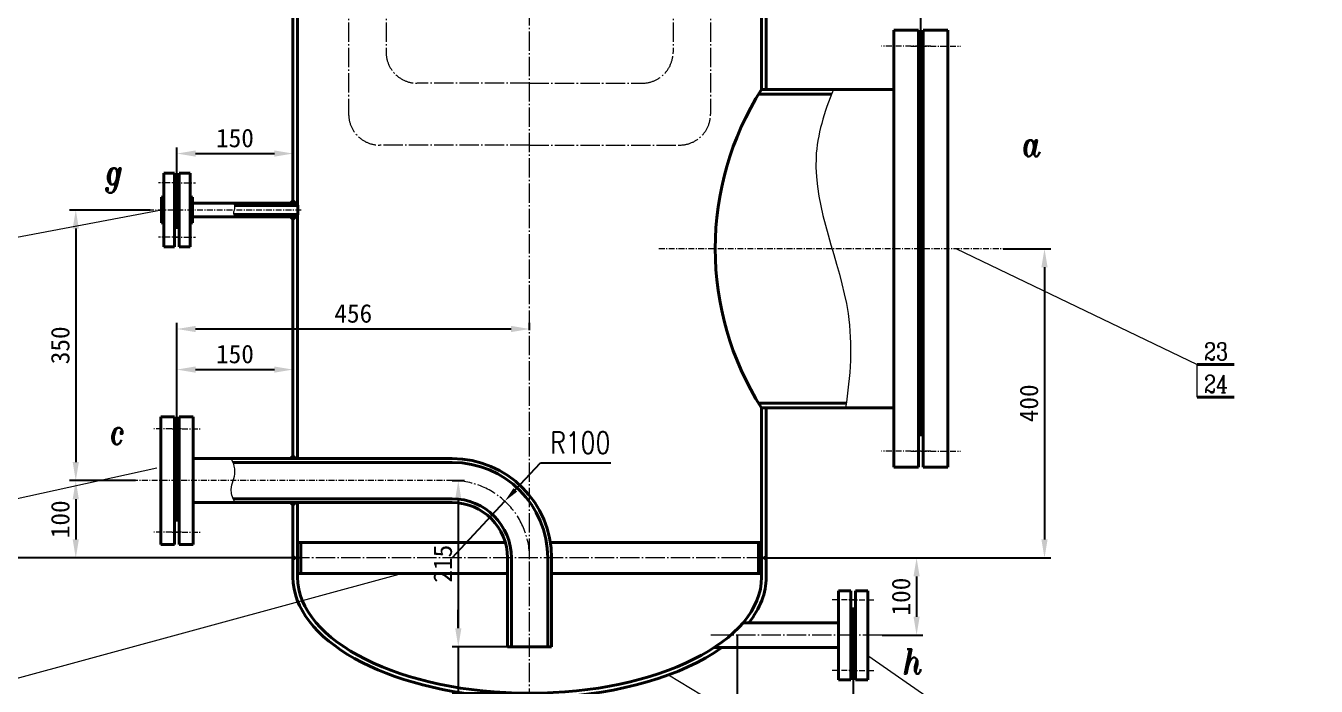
# Model space of a CAD drawing. Extents: x 371 to 12807, y -1551 to 3910.
# Drawn here: x 7091 to 8760, y 820 to 1674 of the extents above; entities that cross this region are included whole.
import ezdxf
from ezdxf.enums import TextEntityAlignment as Align

# ---------------------------------------------------------------- set-up
doc = ezdxf.new("R2010")
doc.units = 0
doc.header["$LTSCALE"] = 10
doc.header["$PDMODE"] = 1
doc.linetypes.add('ZXX-L', pattern=[3.28, 2.5, -0.3, 0.18, -0.3])
doc.linetypes.add('ZXX-S', pattern=[1.27, 0.75, -0.2, 0.12, -0.2])
doc.layers.get('Defpoints').update_dxf_attribs({"linetype": 'CONTINUOUS'})
doc.layers.add('7标注层', color=4, linetype='CONTINUOUS')
for name, color, linetype, lineweight in [('A 粗实线', 1, 'CONTINUOUS', 40), ('B 细实线', 7, 'CONTINUOUS', 18), ('C 文 字', 2, 'CONTINUOUS', 20), ('D 短中心线', 3, 'ZXX-S', 18), ('E 长中心线', 3, 'ZXX-L', 18)]:
    doc.layers.add(name, color=color, linetype=linetype, lineweight=lineweight)
doc.styles.add('ITALICT', font='ITALICT.shx', dxfattribs={"width": 0.7})
doc.styles.add('ROMANC', font='romanc', dxfattribs={"width": 0.7, "height": 6})
doc.styles.get("Standard").update_dxf_attribs({"font": 'SIMFANG.TTF'})
doc.styles.add('TH_GBDIM', font='romans.shx', dxfattribs={"width": 0.8, "bigfont": 'gbcbig.shx'})
doc.dimstyles.new('TH_GBDIM', dxfattribs={"dimscale": 8, "dimtxt": 3.5, "dimasz": 2.5, "dimexe": 2, "dimexo": 0, "dimgap": 1.5, "dimtad": 1, "dimtih": 1, "dimtoh": 1, "dimdec": 1, "dimzin": 0, "dimdsep": 46, "dimtxsty": 'TH_GBDIM', "dimcen": 2.5, "dimclrd": 130, "dimclre": 130, "dimclrt": 3, "dimadec": 0, "dimazin": 2, "dimtfac": 0.714286, "dimtdec": 1, "dimtmove": 0, "dimatfit": 3, "dimfxl": 0, "dimtolj": 1, "dimtzin": 0, "dimlwd": -1, "dimlwe": -1, "dimarcsym": 0})
doc.dimstyles.new('通用标注4.0', dxfattribs={"dimscale": 8, "dimtxt": 3, "dimasz": 3, "dimexe": 1, "dimexo": 0, "dimgap": 1, "dimtad": 1, "dimdec": 0, "dimzin": 0, "dimdsep": 46, "dimtxsty": 'Standard', "dimcen": 0, "dimadec": 0, "dimazin": 0, "dimtfac": 0.375, "dimtdec": 0, "dimtmove": 2, "dimatfit": 3, "dimfxl": 0, "dimtzin": 0, "dimarcsym": 0})

# ---------------------------------------------------------------- blocks, each defined once
blk = doc.blocks.new('*D47')
at = {"layer": 'C 文 字', "color": 0, "lineweight": -2}
for p, q in [((7325.9, 2685.7), (7069.1, 2685.7)), ((7077.1, 2661.7), (7077.1, 1009.7)), ((7446.8, 985.7), (7069.1, 985.7))]:
    blk.add_line(p, q, dxfattribs=at)
at = {"layer": 'C 文 字', "color": 0}
for points in [[(7073.1, 2661.7), (7081.1, 2661.7), (7077.1, 2685.7)], [(7073.1, 1009.7), (7081.1, 1009.7), (7077.1, 985.7)]]:
    blk.add_solid(points, dxfattribs=at)
at = {"layer": 'Defpoints', "color": 0}
for p in [(7325.9, 2685.7), (7077.1, 985.7), (7446.8, 985.7)]:
    blk.add_point(p, dxfattribs=at)
at = {"layer": 'C 文 字', "color": 0, "insert": (7057.1, 1835.7), "char_height": 24, "attachment_point": 5, "rotation": 90}
blk.add_mtext('1700', dxfattribs=at)
blk = doc.blocks.new('*D48')
at = {"layer": 'C 文 字', "color": 0, "lineweight": -2}
for p, q in [((7531.8, 3067.7), (7000, 3067.7)), ((7008, 3043.7), (7008, 680.2)), ((7691.8, 656.2), (7000, 656.2))]:
    blk.add_line(p, q, dxfattribs=at)
at = {"layer": 'C 文 字', "color": 0}
for points in [[(7004, 3043.7), (7012, 3043.7), (7008, 3067.7)], [(7004, 680.2), (7012, 680.2), (7008, 656.2)]]:
    blk.add_solid(points, dxfattribs=at)
at = {"layer": 'Defpoints', "color": 0}
for p in [(7531.8, 3067.7), (7008, 656.2), (7691.8, 656.2)]:
    blk.add_point(p, dxfattribs=at)
at = {"layer": 'C 文 字', "color": 0, "insert": (6988, 1861.9), "char_height": 24, "attachment_point": 5, "rotation": 90}
blk.add_mtext('2411', dxfattribs=at)
blk = doc.blocks.new('*D50')
at = {"layer": 'C 文 字', "color": 0, "lineweight": -2}
for p, q in [((7252.1, 1435.7), (7148, 1435.7)), ((7156, 1411.7), (7156, 1109.7)), ((7233.1, 1085.7), (7148, 1085.7))]:
    blk.add_line(p, q, dxfattribs=at)
at = {"layer": 'C 文 字', "color": 0}
for points in [[(7152, 1411.7), (7160, 1411.7), (7156, 1435.7)], [(7152, 1109.7), (7160, 1109.7), (7156, 1085.7)]]:
    blk.add_solid(points, dxfattribs=at)
at = {"layer": 'Defpoints', "color": 0}
for p in [(7252.1, 1435.7), (7156, 1085.7), (7233.1, 1085.7)]:
    blk.add_point(p, dxfattribs=at)
at = {"layer": 'C 文 字', "color": 0, "insert": (7136, 1260.7), "char_height": 24, "attachment_point": 5, "rotation": 90}
blk.add_mtext('350', dxfattribs=at)
blk = doc.blocks.new('*D51')
at = {"layer": 'C 文 字', "color": 0, "lineweight": -2}
for p, q in [((7233.1, 1085.7), (7148, 1085.7)), ((7156, 1061.7), (7156, 1009.7)), ((7446.8, 985.7), (7148, 985.7))]:
    blk.add_line(p, q, dxfattribs=at)
at = {"layer": 'C 文 字', "color": 0}
for points in [[(7152, 1061.7), (7160, 1061.7), (7156, 1085.7)], [(7152, 1009.7), (7160, 1009.7), (7156, 985.7)]]:
    blk.add_solid(points, dxfattribs=at)
at = {"layer": 'Defpoints', "color": 0}
for p in [(7233.1, 1085.7), (7156, 985.7), (7446.8, 985.7)]:
    blk.add_point(p, dxfattribs=at)
at = {"layer": 'C 文 字', "color": 0, "insert": (7136, 1035.7), "char_height": 24, "attachment_point": 5, "rotation": 90}
blk.add_mtext('100', dxfattribs=at)
blk = doc.blocks.new('*D52')
at = {"layer": 'C 文 字', "color": 0, "lineweight": -2}
for p, q in [((7286.8, 1136.7), (7286.8, 1237.3)), ((7436.8, 1220.4), (7436.8, 1237.3)), ((7310.8, 1229.3), (7412.8, 1229.3))]:
    blk.add_line(p, q, dxfattribs=at)
at = {"layer": 'C 文 字', "color": 0}
for points in [[(7310.8, 1233.3), (7310.8, 1225.3), (7286.8, 1229.3)], [(7412.8, 1233.3), (7412.8, 1225.3), (7436.8, 1229.3)]]:
    blk.add_solid(points, dxfattribs=at)
at = {"layer": 'Defpoints', "color": 0}
for p in [(7436.8, 1229.3), (7436.8, 1220.4), (7286.8, 1136.7)]:
    blk.add_point(p, dxfattribs=at)
at = {"layer": 'C 文 字', "color": 0, "insert": (7361.8, 1249.3), "char_height": 24, "attachment_point": 5}
blk.add_mtext('150', dxfattribs=at)
blk = doc.blocks.new('*D53')
at = {"layer": 'C 文 字', "color": 0, "lineweight": -2}
for p, q in [((7650.6, 894.7), (7650.6, 918.7)), ((7714.3, 870.7), (7642.6, 870.7)), ((7650.6, 870.7), (7650.6, 810.7)), ((7742.8, 810.7), (7642.6, 810.7)), ((7650.6, 786.7), (7650.6, 762.7))]:
    blk.add_line(p, q, dxfattribs=at)
at = {"layer": 'C 文 字', "color": 0}
for points in [[(7646.6, 894.7), (7654.6, 894.7), (7650.6, 870.7)], [(7646.6, 786.7), (7654.6, 786.7), (7650.6, 810.7)]]:
    blk.add_solid(points, dxfattribs=at)
at = {"layer": 'Defpoints', "color": 0}
for p in [(7714.3, 870.7), (7650.6, 810.7), (7742.8, 810.7)]:
    blk.add_point(p, dxfattribs=at)
at = {"layer": 'C 文 字', "color": 0, "insert": (7630.6, 783.9), "char_height": 24, "attachment_point": 5, "rotation": 90}
blk.add_mtext('60', dxfattribs=at)
blk = doc.blocks.new('*D55')
at = {"layer": '7标注层', "color": 130}
for p, q in [((7724.3, 1073.7), (7756.8, 1108.8)), ((7756.8, 1108.8), (7847.7, 1108.8)), ((7642.8, 985.7), (7710.8, 1059.1))]:
    blk.add_line(p, q, dxfattribs=at)
blk.add_solid([(7721.9, 1076), (7726.8, 1071.5), (7710.8, 1059.1)], dxfattribs=at)
at = {"layer": 'Defpoints', "color": 0}
for p in [(7710.8, 1059.1), (7642.8, 985.7)]:
    blk.add_point(p, dxfattribs=at)
at = {"layer": '7标注层', "color": 3, "insert": (7808.3, 1134.8), "char_height": 28, "attachment_point": 5, "style": 'TH_GBDIM'}
blk.add_mtext('\\A1;R100{}{}', dxfattribs=at)
blk = doc.blocks.new('*D56')
at = {"layer": 'C 文 字', "color": 0, "lineweight": -2}
for p, q in [((7286.8, 1458.2), (7286.8, 1516.7)), ((7310.8, 1508.7), (7412.8, 1508.7)), ((7436.8, 1504.1), (7436.8, 1516.7))]:
    blk.add_line(p, q, dxfattribs=at)
at = {"layer": 'C 文 字', "color": 0}
for points in [[(7310.8, 1512.7), (7310.8, 1504.7), (7286.8, 1508.7)], [(7412.8, 1512.7), (7412.8, 1504.7), (7436.8, 1508.7)]]:
    blk.add_solid(points, dxfattribs=at)
at = {"layer": 'Defpoints', "color": 0}
for p in [(7436.8, 1508.7), (7436.8, 1504.1), (7286.8, 1458.2)]:
    blk.add_point(p, dxfattribs=at)
at = {"layer": 'C 文 字', "color": 0, "insert": (7361.8, 1528.7), "char_height": 24, "attachment_point": 5}
blk.add_mtext('150', dxfattribs=at)
blk = doc.blocks.new('*D71')
at = {"layer": 'C 文 字', "color": 0, "lineweight": -2}
for p, q in [((8355.3, 1385.7), (8416.6, 1385.7)), ((8408.6, 1361.7), (8408.6, 1009.7)), ((8145, 985.7), (8416.6, 985.7))]:
    blk.add_line(p, q, dxfattribs=at)
at = {"layer": 'C 文 字', "color": 0}
for points in [[(8404.6, 1361.7), (8412.6, 1361.7), (8408.6, 1385.7)], [(8404.6, 1009.7), (8412.6, 1009.7), (8408.6, 985.7)]]:
    blk.add_solid(points, dxfattribs=at)
at = {"layer": 'Defpoints', "color": 0}
for p in [(8355.3, 1385.7), (8145, 985.7), (8408.6, 985.7)]:
    blk.add_point(p, dxfattribs=at)
at = {"layer": 'C 文 字', "color": 0, "insert": (8388.6, 1185.7), "char_height": 24, "attachment_point": 5, "rotation": 90}
blk.add_mtext('400', dxfattribs=at)
blk = doc.blocks.new('*D72')
at = {"layer": 'C 文 字', "color": 0, "lineweight": -2}
for p, q in [((8038.8, 985.7), (8251.2, 985.7)), ((8243.2, 961.7), (8243.2, 909.7)), ((8198.8, 885.7), (8251.2, 885.7))]:
    blk.add_line(p, q, dxfattribs=at)
at = {"layer": 'C 文 字', "color": 0}
for points in [[(8239.2, 961.7), (8247.2, 961.7), (8243.2, 985.7)], [(8239.2, 909.7), (8247.2, 909.7), (8243.2, 885.7)]]:
    blk.add_solid(points, dxfattribs=at)
at = {"layer": 'Defpoints', "color": 0}
for p in [(8038.8, 985.7), (8198.8, 885.7), (8243.2, 885.7)]:
    blk.add_point(p, dxfattribs=at)
at = {"layer": 'C 文 字', "color": 0, "insert": (8223.2, 935.7), "char_height": 24, "attachment_point": 5, "rotation": 90}
blk.add_mtext('100', dxfattribs=at)
blk = doc.blocks.new('*D73')
at = {"layer": 'C 文 字', "color": 0, "lineweight": -2}
for p, q in [((8011.1, 885.7), (8011.1, 761.2)), ((8161.1, 851.7), (8161.1, 761.2)), ((8137.1, 769.2), (8035.1, 769.2))]:
    blk.add_line(p, q, dxfattribs=at)
at = {"layer": 'C 文 字', "color": 0}
for points in [[(8035.1, 773.2), (8035.1, 765.2), (8011.1, 769.2)], [(8137.1, 773.2), (8137.1, 765.2), (8161.1, 769.2)]]:
    blk.add_solid(points, dxfattribs=at)
at = {"layer": 'Defpoints', "color": 0}
for p in [(8011.1, 885.7), (8161.1, 851.7), (8011.1, 769.2)]:
    blk.add_point(p, dxfattribs=at)
at = {"layer": 'C 文 字', "color": 0, "insert": (8086.1, 789.2), "char_height": 24, "attachment_point": 5}
blk.add_mtext('150', dxfattribs=at)
blk = doc.blocks.new('*D74')
at = {"layer": 'C 文 字', "color": 0, "lineweight": -2}
for p, q in [((8048.8, 1785.7), (8048.8, 1742.6)), ((8248.8, 1626.7), (8248.8, 1758.6)), ((8224.8, 1750.6), (8072.8, 1750.6))]:
    blk.add_line(p, q, dxfattribs=at)
at = {"layer": 'C 文 字', "color": 0}
for points in [[(8072.8, 1754.6), (8072.8, 1746.6), (8048.8, 1750.6)], [(8224.8, 1754.6), (8224.8, 1746.6), (8248.8, 1750.6)]]:
    blk.add_solid(points, dxfattribs=at)
at = {"layer": 'Defpoints', "color": 0}
for p in [(8048.8, 1785.7), (8048.8, 1750.6), (8248.8, 1626.7)]:
    blk.add_point(p, dxfattribs=at)
at = {"layer": 'C 文 字', "color": 0, "insert": (8148.8, 1770.6), "char_height": 24, "attachment_point": 5}
blk.add_mtext('200', dxfattribs=at)
blk = doc.blocks.new('*D84')
at = {"layer": 'B 细实线', "color": 0, "lineweight": -2}
for p, q in [((7286.8, 1229.3), (7286.8, 1289.8)), ((7742.8, 1280.2), (7742.8, 1289.8)), ((7310.8, 1281.8), (7718.8, 1281.8))]:
    blk.add_line(p, q, dxfattribs=at)
at = {"layer": 'B 细实线', "color": 0}
for points in [[(7310.8, 1285.8), (7310.8, 1277.8), (7286.8, 1281.8)], [(7718.8, 1285.8), (7718.8, 1277.8), (7742.8, 1281.8)]]:
    blk.add_solid(points, dxfattribs=at)
at = {"layer": 'Defpoints', "color": 0}
for p in [(7742.8, 1281.8), (7742.8, 1280.2), (7286.8, 1229.3)]:
    blk.add_point(p, dxfattribs=at)
at = {"layer": 'B 细实线', "color": 0, "insert": (7514.8, 1301.8), "char_height": 24, "attachment_point": 5}
blk.add_mtext('456', dxfattribs=at)
blk = doc.blocks.new('*D85')
at = {"layer": 'B 细实线', "color": 0, "lineweight": -2}
for p, q in [((7642.8, 1085.7), (7658.6, 1085.7)), ((7650.6, 1061.7), (7650.6, 894.7)), ((7714.3, 870.7), (7642.6, 870.7))]:
    blk.add_line(p, q, dxfattribs=at)
at = {"layer": 'B 细实线', "color": 0}
for points in [[(7646.6, 1061.7), (7654.6, 1061.7), (7650.6, 1085.7)], [(7646.6, 894.7), (7654.6, 894.7), (7650.6, 870.7)]]:
    blk.add_solid(points, dxfattribs=at)
at = {"layer": 'Defpoints', "color": 0}
for p in [(7642.8, 1085.7), (7650.6, 870.7), (7714.3, 870.7)]:
    blk.add_point(p, dxfattribs=at)
at = {"layer": 'B 细实线', "color": 0, "insert": (7630.6, 978.2), "char_height": 24, "attachment_point": 5, "rotation": 90}
blk.add_mtext('215', dxfattribs=at)

msp = doc.modelspace()

# ---------------------------------------------------------------- linework, layer by layer
at = {"layer": 'A 粗实线'}
for p, q in [((8048.81, 1591.71), (8048.81, 2554.21)), ((7436.81, 1444.71), (7436.81, 2426.21)), ((7442.81, 1444.71), (7442.81, 2426.21)), ((8042.81, 1591.71), (8042.81, 2177.21)), ((8213.81, 1668.21), (8245.81, 1668.21)), ((8213.81, 1668.21), (8213.81, 1103.21)), ((8245.81, 1668.21), (8245.81, 1103.21)), ((8251.81, 1668.21), (8251.81, 1103.21)), ((8283.81, 1668.21), (8251.81, 1668.21)), ((8283.81, 1668.21), (8283.81, 1103.21)), ((8248.81, 1626.71), (8245.81, 1626.71)), ((8248.81, 1626.71), (8248.81, 1626.71)), ((8248.81, 1626.71), (8248.81, 1144.71)), ((8248.81, 1626.71), (8248.81, 1144.71)), ((8248.81, 1626.71), (8251.81, 1626.71)), ((8248.81, 1626.71), (8248.81, 1626.71)), ((8039.06, 1585.71), (8133.21, 1585.71)), ((8042.81, 1591.71), (8213.81, 1591.71)), ((7269.81, 1388.21), (7269.81, 1483.21)), ((7283.81, 1483.21), (7269.81, 1483.21)), ((7283.81, 1388.21), (7283.81, 1483.21)), ((7289.81, 1483.21), (7303.81, 1483.21)), ((7289.81, 1388.21), (7289.81, 1483.21)), ((7303.81, 1388.21), (7303.81, 1483.21)), ((7269.81, 1453.21), (7266.81, 1452.46)), ((7266.81, 1418.96), (7266.81, 1452.46)), ((7286.81, 1458.21), (7283.81, 1458.21)), ((7286.81, 1413.21), (7286.81, 1458.21)), ((7286.81, 1458.21), (7289.81, 1458.21)), ((7286.81, 1413.21), (7286.81, 1458.21)), ((7303.81, 1453.21), (7306.81, 1452.46)), ((7306.81, 1418.96), (7306.81, 1452.46)), ((7286.81, 1426.71), (7286.81, 1444.71)), ((7286.81, 1426.71), (7286.81, 1444.71)), ((7306.81, 1444.71), (7442.81, 1444.71)), ((7361.5, 1441.71), (7442.88, 1441.71)), ((7269.81, 1418.21), (7266.81, 1418.96)), ((7303.81, 1418.21), (7306.81, 1418.96)), ((7306.81, 1426.71), (7442.81, 1426.71)), ((7360.62, 1429.71), (7442.88, 1429.71)), ((7436.81, 1114.21), (7436.81, 1426.71)), ((7442.81, 1114.21), (7442.81, 1426.71)), ((7283.81, 1413.21), (7286.81, 1413.21)), ((7289.81, 1413.21), (7286.81, 1413.21)), ((7269.81, 1388.21), (7283.81, 1388.21)), ((7303.81, 1388.21), (7289.81, 1388.21)), ((8605.87, 1235.84), (8654.01, 1235.84)), ((8039.06, 1185.71), (8152.17, 1185.71)), ((8605.87, 1193.71), (8654.01, 1193.71)), ((7265.81, 1003.21), (7265.81, 1168.21)), ((7283.81, 1168.21), (7265.81, 1168.21)), ((7283.81, 1003.21), (7283.81, 1168.21)), ((7289.81, 1003.21), (7289.81, 1168.21)), ((7289.81, 1168.21), (7307.81, 1168.21)), ((7307.81, 1003.21), (7307.81, 1168.21)), ((8042.81, 960.71), (8042.81, 1179.71)), ((8042.81, 1179.71), (8213.81, 1179.71)), ((8048.81, 960.71), (8048.81, 1179.71)), ((7286.81, 1136.71), (7283.81, 1136.71)), ((7286.81, 1034.71), (7286.81, 1136.71)), ((7286.81, 1136.71), (7289.81, 1136.71)), ((7286.81, 1034.71), (7286.81, 1136.71)), ((8248.81, 1144.71), (8245.81, 1144.71)), ((8248.81, 1144.71), (8248.81, 1144.71)), ((8248.81, 1144.71), (8248.81, 1144.71)), ((8248.81, 1144.71), (8248.81, 1144.71)), ((8248.81, 1144.71), (8251.81, 1144.71)), ((8248.81, 1144.71), (8248.81, 1144.71)), ((7307.81, 1114.21), (7642.81, 1114.21)), ((7359.31, 1109.21), (7642.81, 1109.21)), ((8245.81, 1103.21), (8213.81, 1103.21)), ((8251.81, 1103.21), (8283.81, 1103.21)), ((7307.81, 1057.21), (7642.81, 1057.21)), ((7359.55, 1062.21), (7642.81, 1062.21)), ((7436.81, 960.71), (7436.81, 1057.21)), ((7442.81, 960.71), (7442.81, 1057.21)), ((7283.81, 1034.71), (7286.81, 1034.71)), ((7289.81, 1034.71), (7286.81, 1034.71)), ((7265.81, 1003.21), (7283.81, 1003.21)), ((7307.81, 1003.21), (7289.81, 1003.21)), ((7711.45, 1005.71), (7442.81, 1005.71)), ((7446.81, 965.71), (7446.81, 1005.71)), ((8042.81, 1005.71), (7769.74, 1005.71)), ((8038.81, 965.71), (8038.81, 1005.71)), ((7714.31, 870.71), (7714.31, 985.71)), ((7719.31, 870.71), (7719.31, 985.71)), ((7766.31, 870.71), (7766.31, 985.71)), ((7771.31, 870.71), (7771.31, 985.71)), ((7714.31, 965.71), (7442.81, 965.71)), ((8042.81, 965.71), (7771.31, 965.71)), ((8142.12, 943.21), (8142.12, 828.21)), ((8142.12, 943.21), (8158.12, 943.21)), ((8158.12, 943.21), (8158.12, 828.21)), ((8164.12, 943.21), (8164.12, 828.21)), ((8180.12, 943.21), (8164.12, 943.21)), ((8180.12, 943.21), (8180.12, 828.21)), ((8158.12, 919.71), (8161.12, 919.71)), ((8161.12, 919.71), (8161.12, 851.71)), ((8161.12, 919.71), (8161.12, 851.71)), ((8164.12, 919.71), (8161.12, 919.71)), ((8142.12, 901.71), (8018.63, 901.71)), ((7714.31, 870.71), (7771.31, 870.71)), ((8142.12, 869.71), (7981.29, 869.71)), ((8161.12, 851.71), (8158.12, 851.71)), ((8161.12, 851.71), (8164.12, 851.71)), ((8158.12, 828.21), (8142.12, 828.21)), ((8164.12, 828.21), (8180.12, 828.21))]:
    msp.add_line(p, q, dxfattribs=at)
for centre, radius, start, end in [((8366.19, 1385.71), 383.42, 147.50241, 212.49759), ((7142.94, 1435.71), 300, 358.28087, 1.71913), ((7642.81, 985.71), 128.5, 0, 90), ((7642.81, 985.71), 123.5, 0, 90), ((7642.81, 985.71), 76.5, 0, 90), ((7642.81, 985.71), 71.5, 0, 90)]:
    msp.add_arc(centre, radius, start, end, dxfattribs=at)
at = {"layer": 'A 粗实线', "extrusion": (0, 0, -1)}
for major_axis, ratio, start_param, end_param in [((-306, 0), 0.5098039, 4.8056614, 6.2831853), ((-300, 0), 0.5, 3.1415927, 6.2831853), ((-306, 0), 0.5098039, 3.1415927, 3.5294493), ((-306, 0), 0.5098039, 3.7644192, 4.6191165)]:
    msp.add_ellipse((7742.81, 960.71), major_axis=major_axis, ratio=ratio, start_param=start_param, end_param=end_param, dxfattribs=at)
at = {"layer": 'A 粗实线'}
for points in [[(7442.81, 1444.71), (7436.81, 1450.71), (7430.81, 1444.71)], [(7442.81, 1426.71), (7436.81, 1420.71), (7430.81, 1426.71)], [(7442.81, 1114.21), (7436.81, 1120.21), (7430.81, 1114.21)], [(7442.81, 1057.21), (7436.81, 1051.21), (7430.81, 1057.21)], [(7442.81, 985.71), (7436.81, 981.51), (7436.81, 989.91)], [(8042.81, 985.71), (8048.81, 981.51), (8048.81, 989.91)]]:
    msp.add_solid(points, dxfattribs=at)
at = {"layer": 'B 细实线'}
msp.add_line((8605.87, 1193.71), (8605.87, 1235.84), dxfattribs=at)
for points in [[(7361.81, 1426.71, -0.051394), (7360.59, 1429.82, -0.0747555), (7360.31, 1432.11, -0.0891729), (7361.06, 1435.71, 0.0891729), (7361.81, 1439.31, 0.0747555), (7361.53, 1441.59, 0.051394), (7360.31, 1444.71)], [(7361.81, 1057.21, -0.051394), (7357.94, 1067.06, -0.0747555), (7357.06, 1074.31, -0.0891729), (7359.43, 1085.71, 0.0891729), (7361.81, 1097.11, 0.0747555), (7360.92, 1104.35, 0.051394), (7357.06, 1114.21)]]:
    msp.add_lwpolyline(points, format="xyb", dxfattribs=at)
msp.add_open_spline([(8135.61, 1591.71), (8123.76, 1562.5), (8094.33, 1467.81), (8165.21, 1329.45), (8157.82, 1220.51), (8151.23, 1179.71)], degree=3, knots=[51.5578495, 51.5578495, 51.5578495, 51.5578495, 143.9073403, 349.7637032, 472.7922251, 472.7922251, 472.7922251, 472.7922251], dxfattribs=at)
at = {"layer": 'C 文 字'}
for p, q in [((7266.81, 1435.71), (6604.26, 1309.95)), ((8293.81, 1385.71), (8605.87, 1235.84)), ((7260.81, 1101.66), (6604.26, 957.52)), ((7578.56, 965.71), (6604.26, 700.24)), ((8180.12, 859.71), (8605.87, 563.81)), ((7922.4, 834.4), (8759.93, 329.65))]:
    msp.add_line(p, q, dxfattribs=at)
at = {"layer": 'D 短中心线'}
for p, q in [((8261.81, 1647.46), (8197.81, 1647.46)), ((8235.81, 1647.46), (8299.81, 1647.46)), ((7290.81, 1470.71), (7262.81, 1470.71)), ((7282.81, 1470.71), (7310.81, 1470.71)), ((7447.44, 1435.71), (7252.07, 1435.71)), ((7290.81, 1400.71), (7262.81, 1400.71)), ((7282.81, 1400.71), (7310.81, 1400.71)), ((7910.06, 1385.71), (8355.31, 1385.71)), ((7292.81, 1152.46), (7256.81, 1152.46)), ((7280.81, 1152.46), (7316.81, 1152.46)), ((8261.81, 1123.96), (8197.81, 1123.96)), ((8235.81, 1123.96), (8299.81, 1123.96)), ((7642.81, 1085.71), (7233.09, 1085.71)), ((7292.81, 1018.96), (7256.81, 1018.96)), ((7280.81, 1018.96), (7316.81, 1018.96)), ((8166.12, 931.46), (8134.12, 931.46)), ((8156.12, 931.46), (8188.12, 931.46)), ((8166.12, 839.96), (8134.12, 839.96)), ((8156.12, 839.96), (8188.12, 839.96))]:
    msp.add_line(p, q, dxfattribs=at)
at = {"layer": 'E 长中心线'}
for p, q in [((7508.82, 2727.71), (7508.82, 1559.71)), ((7557.31, 2727.71), (7557.31, 1639.71)), ((7928.3, 2727.71), (7928.3, 1639.71)), ((7976.8, 2727.71), (7976.8, 1559.71)), ((7742.81, 985.71), (7742.81, 2092.81)), ((7742.81, 1599.71), (7597.31, 1599.71)), ((7742.81, 1599.71), (7888.3, 1599.71)), ((7742.81, 1519.71), (7548.82, 1519.71)), ((7742.81, 1519.71), (7936.8, 1519.71)), ((8048.81, 985.71), (7436.81, 985.71)), ((7742.81, 595.22), (7742.81, 985.71)), ((8198.81, 885.71), (7974.73, 885.71))]:
    msp.add_line(p, q, dxfattribs=at)
for centre, radius, start, end in [((7597.31, 1639.71), 40, 180, 270), ((7888.3, 1639.71), 40, 270, 0), ((7548.82, 1559.71), 40, 180, 270), ((7936.8, 1559.71), 40, 270, 0), ((7642.81, 985.71), 100, 0, 90)]:
    msp.add_arc(centre, radius, start, end, dxfattribs=at)

# ---------------------------------------------------------------- texts
at = {"layer": 'C 文 字', "style": 'ITALICT', "width": 0.8}
for s, p in [('a', (8379.33, 1504.9)), ('g', (7194.34, 1468.6)), ('c', (7199.87, 1132.44)), ('h', (8225.75, 835.58))]:
    msp.add_text(s, height=32, dxfattribs=at).set_placement(p)
at = {"layer": 'C 文 字', "style": 'ROMANC', "width": 0.8}
for s, p in [('23', (8630.47, 1252.79)), ('24', (8630.47, 1210.65))]:
    msp.add_text(s, height=22.582, dxfattribs=at).set_placement(p, align=Align.MIDDLE)

# ---------------------------------------------------------------- dimensions: what is measured, and where the dimension line sits
at = {"layer": '7标注层'}
dim = msp.add_radius_dim(center=(7642.81, 985.71), mpoint=(7710.76, 1059.08), text='R100{}{}', dimstyle='TH_GBDIM', override={"dimtoh": 1, "dimsd1": 0, "dimclrt": 3, "dimtofl": 1, "dimatfit": 0}, dxfattribs=at)
dim.commit()
dim.dimension.update_dxf_attribs({"geometry": '*D55', "text_midpoint": (7808.26, 1108.79), "dimtype": 164})
at = {"layer": 'B 细实线'}
dim = msp.add_linear_dim(base=(7742.81, 1281.75), p1=(7286.81, 1229.34), p2=(7742.81, 1280.21), dimstyle='通用标注4.0', dxfattribs=at)
dim.commit()
dim.dimension.update_dxf_attribs({"geometry": '*D84', "text_midpoint": (7514.81, 1301.75)})
dim = msp.add_linear_dim(base=(7650.57, 870.71), p1=(7642.81, 1085.71), p2=(7714.31, 870.71), angle=90, dimstyle='通用标注4.0', dxfattribs=at)
dim.commit()
dim.dimension.update_dxf_attribs({"geometry": '*D85', "text_midpoint": (7630.57, 978.21)})
at = {"layer": 'C 文 字'}
for base, p1, p2, picture, middle in [((7008.05, 656.21), (7531.81, 3067.68), (7691.81, 656.21), '*D48', (6988.05, 1861.94)), ((7077.11, 985.71), (7325.86, 2685.71), (7446.81, 985.71), '*D47', (7057.11, 1835.71)), ((7155.98, 1085.71), (7252.07, 1435.71), (7233.09, 1085.71), '*D50', (7135.98, 1260.71)), ((8408.61, 985.71), (8355.31, 1385.71), (8144.99, 985.71), '*D71', (8388.61, 1185.71)), ((7155.98, 985.71), (7233.09, 1085.71), (7446.81, 985.71), '*D51', (7135.98, 1035.71)), ((8243.17, 885.71), (8038.81, 985.71), (8198.81, 885.71), '*D72', (8223.17, 935.71))]:
    dim = msp.add_linear_dim(base=base, p1=p1, p2=p2, angle=90, dimstyle='通用标注4.0', dxfattribs=at)
    dim.commit()
    dim.dimension.update_dxf_attribs({"geometry": picture, "text_midpoint": middle})
for base, p1, p2, picture, middle in [((8048.81, 1750.57), (8248.81, 1626.71), (8048.81, 1785.7), '*D74', (8148.81, 1770.57)), ((7436.81, 1508.69), (7286.81, 1458.21), (7436.81, 1504.07), '*D56', (7361.81, 1528.69)), ((7436.81, 1229.34), (7286.81, 1136.71), (7436.81, 1220.36), '*D52', (7361.81, 1249.34)), ((8011.12, 769.2), (8161.12, 851.71), (8011.12, 885.71), '*D73', (8086.12, 789.2))]:
    dim = msp.add_linear_dim(base=base, p1=p1, p2=p2, dimstyle='通用标注4.0', dxfattribs=at)
    dim.commit()
    dim.dimension.update_dxf_attribs({"geometry": picture, "text_midpoint": middle})
dim = msp.add_linear_dim(base=(7650.57, 810.71), p1=(7714.31, 870.71), p2=(7742.81, 810.71), angle=90, dimstyle='通用标注4.0', dxfattribs=at)
dim.commit()
dim.dimension.update_dxf_attribs({"geometry": '*D53', "text_midpoint": (7630.57, 783.9), "dimtype": 160})

doc.saveas('drawing.dxf')
